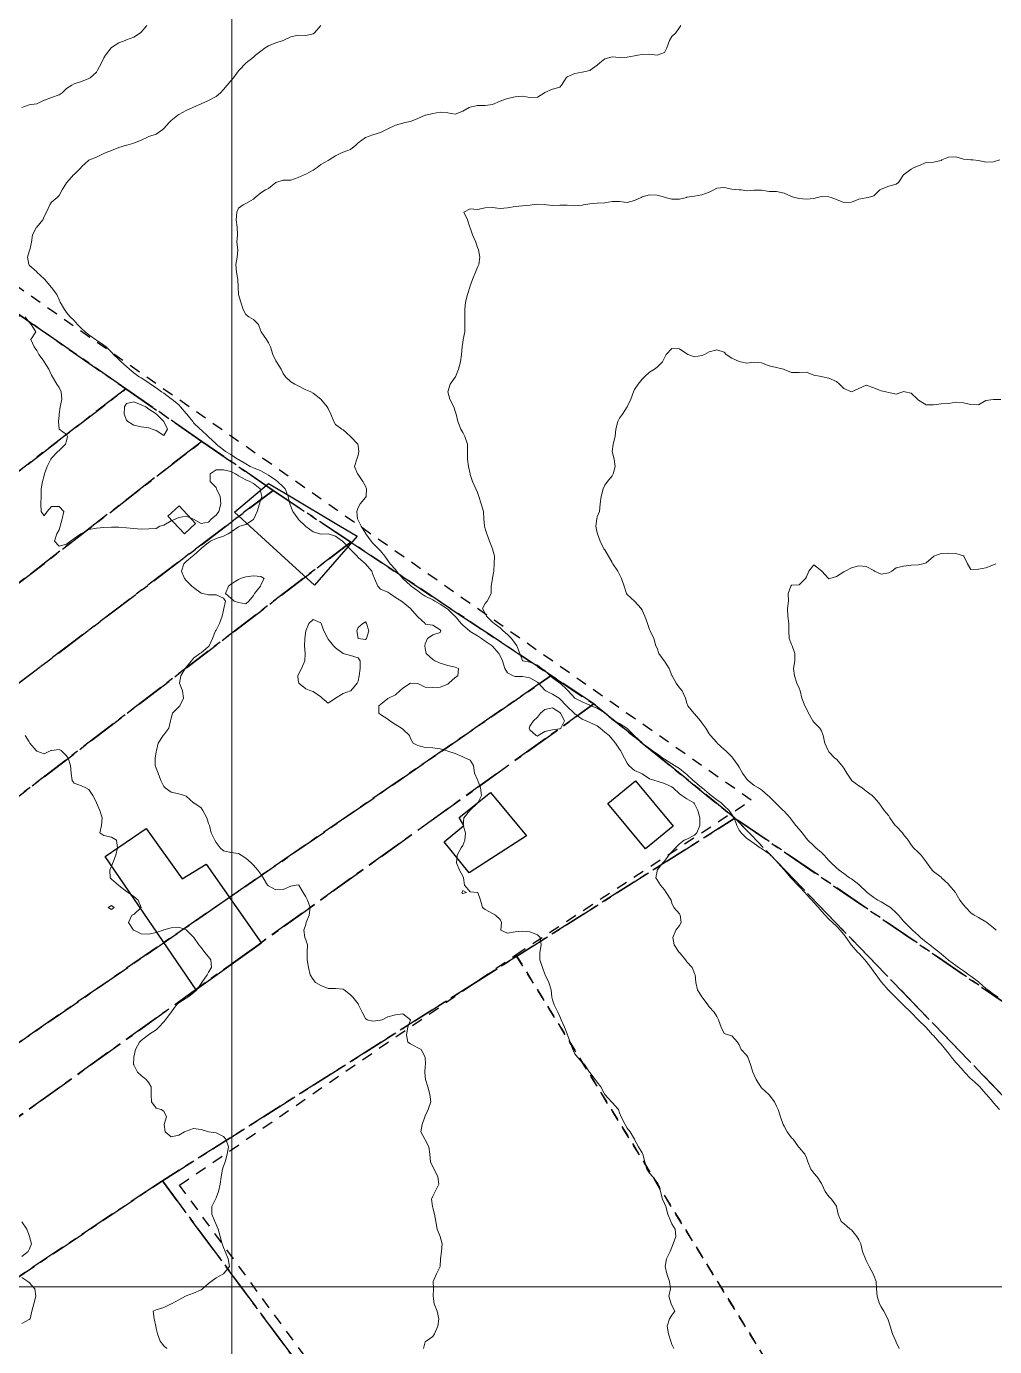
# Model space of a CAD drawing. Header units: centimetres. Extents: x 0 to 642158, y -847 to 649707.
# Drawn here: x 617353.1 to 617417.8, y 621383.4 to 621471.7 of the extents above; entities that cross this region are included whole.
import ezdxf

# ---------------------------------------------------------------- set-up
doc = ezdxf.new("R2010")
doc.units = ezdxf.units.CM
doc.header["$MEASUREMENT"] = 0
doc.linetypes.add('CENTERX2', pattern=[4, 2.5, -0.5, 0.5, -0.5])
doc.linetypes.add('JIS_02_0.7', pattern=[1.35, 0.75, -0.6])
for name, color, linetype, lineweight in [('MEV_grille', 254, 'Continuous', 9), ('WAL_parcellaire agricole', 7, 'JIS_02_0.7', 25), ('WAL_topographie 0.5', 253, 'Continuous', 20)]:
    doc.layers.add(name, color=color, linetype=linetype, lineweight=lineweight)
doc.layers.add('SPW_batiments', color=7, linetype='Continuous')
doc.layers.add('SPW_parcellaire cadastral', color=7, linetype='CENTERX2', lineweight=25, true_color=0xff0542)

# ---------------------------------------------------------------- blocks, each defined once
blk = doc.blocks.new('*U114')
at = {"layer": 'MEV_grille', "transparency": 33554687}
blk.add_lwpolyline([(-1338.461, 0), (1338.461, 0)], dxfattribs=at)
blk = doc.blocks.new('*U115')
at = {"layer": 'MEV_grille', "color": 0, "linetype": 'ByBlock', "lineweight": -2, "transparency": 16777216}
blk.add_blockref('*U114', (0, -1000), dxfattribs=at)
blk = doc.blocks.new('*U112')
at = {"layer": 'MEV_grille', "transparency": 33554687}
blk.add_lwpolyline([(0, 1825.476), (0, -1825.476)], dxfattribs=at)
blk = doc.blocks.new('*U113')
at = {"layer": 'MEV_grille', "color": 0, "linetype": 'ByBlock', "lineweight": -2, "transparency": 16777216}
blk.add_blockref('*U112', (2000, 0), dxfattribs=at)

msp = doc.modelspace()

# ---------------------------------------------------------------- linework, layer by layer
at = {"layer": 'SPW_batiments'}
for points in [[(617375.196, 621437.591), (617372.329, 621434.303), (617370.593, 621435.893), (617366.992, 621439.192), (617369.254, 621441.114), (617370.667, 621440.277), (617373.945, 621438.333), (617375.196, 621437.591)], [(617364.385, 621438.447), (617363.635, 621437.747), (617362.535, 621438.93), (617363.285, 621439.63), (617364.385, 621438.447)], [(617396.321, 621418.201), (617394.488, 621416.684), (617391.971, 621419.717), (617393.821, 621421.234), (617396.321, 621418.201)], [(617386.521, 621417.55), (617382.688, 621415.066), (617381.005, 621417.149), (617382.322, 621418.233), (617382.004, 621418.766), (617384.114, 621420.441), (617386.521, 621417.55)], [(617363.488, 621414.663), (617365.088, 621415.648), (617368.789, 621410.364), (617364.423, 621407.247), (617358.322, 621416.163), (617361.072, 621418.03), (617363.488, 621414.663)]]:
    msp.add_lwpolyline(points, dxfattribs=at)
at = {"layer": 'SPW_parcellaire cadastral'}
for points in [[(617400.462, 621418.735), (617391.02, 621426.366), (617388.172, 621428.262), (617374.762, 621437.189), (617369.563, 621440.651), (617364.802, 621443.929), (617359.718, 621447.446), (617352.634, 621452.361), (617348.8, 621455.044), (617345.183, 621457.594), (617341.383, 621460.26), (617337.216, 621463.193), (617349.494, 621472.884), (617407.131, 621518.652), (617415.374, 621525.368), (617420.293, 621521.959), (617423.462, 621519.763), (617426.503, 621517.656), (617429.077, 621521.494), (617454.636, 621502.88), (617653.06, 621358.485), (617541.325, 621322.196), (617400.462, 621418.735)], [(617359.718, 621447.446), (617311.951, 621410.723), (617308.066, 621407.789), (617305.106, 621405.339), (617297.225, 621399.405), (617293.485, 621404.389), (617301.239, 621410.223), (617303.713, 621412.019), (617308.422, 621415.784), (617352.634, 621452.361), (617359.718, 621447.446)], [(617359.718, 621447.446), (617364.802, 621443.929), (617317.506, 621407.341), (617308.724, 621400.706), (617300.632, 621394.773), (617297.225, 621399.405), (617305.106, 621405.339), (617308.066, 621407.789), (617311.951, 621410.723), (617359.718, 621447.446)], [(617303.68, 621390.941), (617300.632, 621394.773), (617308.724, 621400.706), (617317.506, 621407.341), (617364.802, 621443.929), (617369.563, 621440.651), (617320.14, 621403.192), (617311.725, 621396.701), (617303.68, 621390.941)], [(617317.385, 621393.284), (617309.808, 621387.451), (617307.326, 621385.54), (617303.68, 621390.941), (617311.725, 621396.701), (617320.14, 621403.192), (617369.563, 621440.651), (617374.762, 621437.189), (617338.36, 621409.354), (617323.498, 621397.99), (617323.086, 621397.673), (617317.385, 621393.284)], [(617326.668, 621393.569), (617341.926, 621404.691), (617338.36, 621409.354), (617374.762, 621437.189), (617388.172, 621428.262), (617331.437, 621389.175), (617330.37, 621388.539), (617316.497, 621378.494), (617313.31, 621376.186), (617310.527, 621380.807), (617313.076, 621382.957), (617326.668, 621393.569)], [(617331.437, 621389.175), (617388.172, 621428.262), (617391.02, 621426.366), (617337.806, 621388.19), (617336.175, 621390.535), (617332.465, 621387.927), (617331.437, 621389.175)], [(617400.462, 621418.735), (617362.157, 621394.48), (617331.566, 621374.036), (617318.984, 621365.587), (617317.626, 621367.797), (617322.144, 621370.708), (617318.96, 621375.092), (617326.495, 621380.103), (617337.806, 621388.19), (617391.02, 621426.366), (617400.462, 621418.735)], [(617400.462, 621418.735), (617451.656, 621365.687), (617404.402, 621337.638), (617394.495, 621352.217), (617383.829, 621366.334), (617372.691, 621380.285), (617362.157, 621394.48), (617400.462, 621418.735)], [(617400.462, 621418.735), (617541.325, 621322.196), (617503.194, 621309.834), (617451.656, 621365.687), (617400.462, 621418.735)], [(617318.984, 621365.587), (617331.566, 621374.036), (617362.157, 621394.48), (617372.691, 621380.285), (617326.694, 621350.246), (617318.984, 621365.587)]]:
    msp.add_lwpolyline(points, dxfattribs=at)
at = {"layer": 'WAL_parcellaire agricole'}
for points in [[(617423.146, 621349.103), (617385.805, 621409.599), (617401.554, 621419.934), (617338.099, 621464.326), (617414.992, 621524.534), (617429.092, 621515.736)], [(617363.308, 621394.179), (617385.805, 621409.599), (617423.146, 621349.103), (617405.064, 621338.435), (617390.062, 621357.683), (617363.308, 621394.179)]]:
    msp.add_lwpolyline(points, dxfattribs=at)
at = {"layer": 'WAL_topographie 0.5'}
for points in [[(617361.113, 621471.75), (617360.75, 621471.299), (617360.689, 621471.25), (617360.25, 621470.96), (617359.75, 621470.779), (617359.678, 621470.75), (617359.25, 621470.583), (617358.75, 621470.268), (617358.728, 621470.25), (617358.346, 621469.75), (617358.25, 621469.589), (617358.078, 621469.25), (617357.825, 621468.75), (617357.75, 621468.633), (617357.321, 621468.25), (617357.25, 621468.191), (617356.75, 621467.99), (617356.25, 621467.844), (617356.094, 621467.75), (617355.75, 621467.538), (617355.45, 621467.25), (617355.25, 621467.103), (617354.75, 621466.922), (617354.273, 621466.75), (617354.25, 621466.741), (617353.75, 621466.495), (617353.25, 621466.446), (617352.75, 621466.264)], [(617372.75, 621471.736), (617372.343, 621471.25), (617372.25, 621471.181), (617371.75, 621471.07), (617371.25, 621471.089), (617370.75, 621470.982), (617370.25, 621470.75), (617370.25, 621470.75), (617369.75, 621470.58), (617369.25, 621470.388), (617369.04, 621470.25), (617368.75, 621470.019), (617368.4, 621469.75), (617368.25, 621469.625), (617367.768, 621469.25), (617367.75, 621469.236), (617367.288, 621468.75), (617367.25, 621468.708), (617366.92, 621468.25), (617366.75, 621468.043), (617366.5, 621467.75), (617366.25, 621467.464), (617366.05, 621467.25), (617365.75, 621467), (617365.3, 621466.75), (617365.25, 621466.725), (617364.75, 621466.504), (617364.25, 621466.274), (617364.194, 621466.25), (617363.75, 621466.065), (617363.25, 621465.787), (617363.19, 621465.75), (617362.75, 621465.387), (617362.607, 621465.25), (617362.25, 621464.852), (617362.121, 621464.75), (617361.75, 621464.485), (617361.25, 621464.329), (617361.109, 621464.25), (617360.75, 621464.083), (617360.25, 621463.868), (617359.774, 621463.75), (617359.75, 621463.745), (617359.25, 621463.591), (617358.75, 621463.382), (617358.397, 621463.25), (617358.25, 621463.181), (617357.75, 621462.947), (617357.286, 621462.75), (617357.25, 621462.73), (617356.75, 621462.292), (617356.72, 621462.25), (617356.25, 621461.787), (617356.205, 621461.75), (617355.758, 621461.25), (617355.75, 621461.23), (617355.464, 621460.75), (617355.25, 621460.375), (617355.113, 621460.25), (617354.75, 621459.93), (617354.632, 621459.75), (617354.399, 621459.25), (617354.25, 621458.975), (617354.16, 621458.75), (617353.75, 621458.262), (617353.739, 621458.25), (617353.474, 621457.75), (617353.398, 621457.25), (617353.292, 621456.75), (617353.25, 621456.625), (617353.137, 621456.25), (617353.227, 621455.75), (617353.25, 621455.718), (617353.75, 621455.268), (617353.765, 621455.25), (617354.25, 621454.804), (617354.295, 621454.75), (617354.717, 621454.25), (617354.75, 621454.214), (617355.092, 621453.75), (617355.25, 621453.404), (617355.313, 621453.25), (617355.601, 621452.75), (617355.75, 621452.547), (617355.997, 621452.25), (617356.25, 621452.006), (617356.478, 621451.75), (617356.75, 621451.489), (617356.987, 621451.25), (617357.25, 621451.058), (617357.685, 621450.75), (617357.75, 621450.706), (617358.25, 621450.362), (617358.393, 621450.25), (617358.75, 621449.905), (617358.897, 621449.75), (617359.25, 621449.408), (617359.406, 621449.25), (617359.75, 621448.93), (617359.956, 621448.75), (617360.25, 621448.509), (617360.598, 621448.25), (617360.75, 621448.173), (617361.25, 621447.849), (617361.375, 621447.75), (617361.75, 621447.511), (617362.093, 621447.25), (617362.25, 621447.145), (617362.75, 621446.785), (617362.791, 621446.75), (617363.25, 621446.38), (617363.375, 621446.25), (617363.75, 621445.805), (617363.795, 621445.75), (617364.189, 621445.25), (617364.25, 621445.181), (617364.694, 621444.75), (617364.75, 621444.706), (617365.225, 621444.25), (617365.25, 621444.227), (617365.75, 621443.763), (617365.764, 621443.75), (617366.25, 621443.365), (617366.393, 621443.25), (617366.75, 621443.045), (617367.188, 621442.75), (617367.25, 621442.717), (617367.75, 621442.42), (617368.026, 621442.25), (617368.25, 621442.151), (617368.75, 621441.952), (617369.104, 621441.75), (617369.25, 621441.673), (617369.75, 621441.336), (617369.857, 621441.25), (617370.25, 621440.88), (617370.37, 621440.75), (617370.572, 621440.25), (617370.689, 621439.75), (617370.75, 621439.58), (617370.89, 621439.25), (617371.235, 621438.75), (617371.25, 621438.733), (617371.744, 621438.25), (617371.75, 621438.245), (617372.25, 621437.885), (617372.691, 621437.75), (617372.75, 621437.734), (617373.25, 621437.741), (617373.75, 621437.595), (617374.206, 621437.25), (617374.25, 621437.22), (617374.706, 621436.75), (617374.75, 621436.698), (617375.185, 621436.25), (617375.25, 621436.174), (617375.744, 621435.75), (617375.75, 621435.744), (617376.167, 621435.25), (617376.25, 621435.029), (617376.348, 621434.75), (617376.568, 621434.25), (617376.75, 621434.053), (617377.25, 621433.839), (617377.374, 621433.75), (617377.75, 621433.485), (617378.147, 621433.25), (617378.25, 621433.167), (617378.75, 621432.75), (617378.75, 621432.75), (617379.212, 621432.25), (617379.25, 621432.187), (617379.738, 621431.75), (617379.75, 621431.714), (617380.25, 621431.639), (617380.75, 621431.335), (617380.784, 621431.25), (617380.75, 621431.153), (617380.25, 621430.991), (617379.889, 621430.75), (617379.75, 621430.393), (617379.714, 621430.25), (617379.75, 621430.083), (617379.801, 621429.75), (617380.25, 621429.352), (617380.386, 621429.25), (617380.75, 621429.102), (617381.25, 621428.936), (617381.75, 621428.829), (617381.979, 621428.75), (617381.93, 621428.25), (617381.75, 621428.145), (617381.325, 621427.75), (617381.25, 621427.696), (617380.75, 621427.497), (617380.25, 621427.465), (617379.75, 621427.5), (617379.25, 621427.735), (617378.75, 621427.75), (617378.25, 621427.423), (617378.05, 621427.25), (617377.75, 621426.98), (617377.29, 621426.75), (617377.25, 621426.724), (617376.75, 621426.333), (617376.643, 621426.25), (617376.641, 621425.75), (617376.75, 621425.664), (617377.25, 621425.347), (617377.387, 621425.25), (617377.75, 621425), (617378.15, 621424.75), (617378.25, 621424.691), (617378.691, 621424.25), (617378.75, 621424.05), (617378.937, 621423.75), (617379.25, 621423.583), (617379.75, 621423.467), (617380.25, 621423.444), (617380.75, 621423.378), (617381.135, 621423.25), (617381.25, 621423.215), (617381.75, 621423.047), (617382.25, 621422.843), (617382.442, 621422.75), (617382.75, 621422.617), (617382.979, 621422.25), (617383.048, 621421.75), (617383.25, 621421.303), (617383.269, 621421.25), (617383.444, 621420.75), (617383.504, 621420.25), (617383.264, 621419.75), (617383.25, 621419.739), (617382.75, 621419.269), (617382.733, 621419.25), (617382.327, 621418.75), (617382.291, 621418.25), (617382.427, 621417.75), (617382.393, 621417.25), (617382.25, 621416.902), (617382.158, 621416.75), (617381.889, 621416.25), (617381.838, 621415.75), (617382.028, 621415.25), (617382.25, 621414.85), (617382.298, 621414.75), (617382.375, 621414.25), (617382.75, 621413.809), (617383.25, 621413.766), (617383.267, 621413.75), (617383.44, 621413.25), (617383.566, 621412.75), (617383.75, 621412.615), (617384.25, 621412.363), (617384.446, 621412.25), (617384.75, 621411.958), (617384.848, 621411.75), (617384.794, 621411.25), (617385.25, 621411.046), (617385.75, 621411.126), (617386.25, 621411.177), (617386.75, 621411.13), (617387.25, 621410.919), (617387.427, 621410.75), (617387.5, 621410.25), (617387.405, 621409.75), (617387.401, 621409.25), (617387.593, 621408.75), (617387.75, 621408.306), (617387.773, 621408.25), (617388.018, 621407.75), (617388.162, 621407.25), (617388.212, 621406.75), (617388.25, 621406.583), (617388.359, 621406.25), (617388.617, 621405.75), (617388.75, 621405.467), (617388.843, 621405.25), (617389.055, 621404.75), (617389.25, 621404.308), (617389.271, 621404.25), (617389.444, 621403.75), (617389.616, 621403.25), (617389.75, 621402.979), (617389.94, 621402.75), (617390.25, 621402.389), (617390.397, 621402.25), (617390.727, 621401.75), (617390.75, 621401.72), (617391.11, 621401.25), (617391.25, 621401.074), (617391.489, 621400.75), (617391.75, 621400.25), (617391.75, 621400.25), (617392.216, 621399.75), (617392.25, 621399.717), (617392.68, 621399.25), (617392.75, 621399.017), (617392.858, 621398.75), (617393.109, 621398.25), (617393.25, 621397.988), (617393.45, 621397.75), (617393.736, 621397.25), (617393.75, 621397.23), (617394.011, 621396.75), (617394.25, 621396.343), (617394.304, 621396.25), (617394.426, 621395.75), (617394.577, 621395.25), (617394.75, 621394.986), (617394.968, 621394.75), (617395.25, 621394.371), (617395.328, 621394.25), (617395.49, 621393.75), (617395.613, 621393.25), (617395.75, 621392.96), (617395.83, 621392.75), (617395.984, 621392.25), (617396.171, 621391.75), (617396.25, 621391.607), (617396.464, 621391.25), (617396.517, 621390.75), (617396.329, 621390.25), (617396.25, 621390.036), (617396.139, 621389.75), (617395.889, 621389.25), (617395.806, 621388.75), (617395.903, 621388.25), (617396.079, 621387.75), (617396.156, 621387.25), (617396.046, 621386.75), (617396.197, 621386.25), (617396.25, 621386.139), (617396.445, 621385.75), (617396.25, 621385.481), (617396.092, 621385.25), (617395.935, 621384.75), (617396.023, 621384.25), (617396.172, 621383.75), (617396.25, 621383.522), (617396.38, 621383.25)], [(617396.843, 621471.75), (617396.75, 621471.603), (617396.5, 621471.25), (617396.25, 621471.01), (617396.091, 621470.75), (617395.917, 621470.25), (617395.75, 621469.938), (617395.25, 621469.767), (617394.75, 621469.823), (617394.25, 621469.812), (617393.965, 621469.75), (617393.75, 621469.71), (617393.25, 621469.62), (617392.75, 621469.606), (617392.25, 621469.643), (617391.75, 621469.526), (617391.417, 621469.25), (617391.25, 621469.096), (617390.776, 621468.75), (617390.75, 621468.733), (617390.25, 621468.622), (617389.75, 621468.536), (617389.25, 621468.32), (617389.169, 621468.25), (617388.861, 621467.75), (617388.75, 621467.629), (617388.25, 621467.483), (617387.75, 621467.271), (617387.719, 621467.25), (617387.25, 621466.944), (617386.75, 621466.937), (617386.25, 621467.021), (617385.75, 621466.982), (617385.25, 621466.87), (617384.926, 621466.75), (617384.75, 621466.68), (617384.25, 621466.466), (617383.75, 621466.393), (617383.25, 621466.394), (617382.75, 621466.28), (617382.685, 621466.25), (617382.25, 621466.006), (617381.75, 621465.825), (617381.25, 621465.893), (617380.75, 621465.946), (617380.25, 621465.864), (617379.781, 621465.75), (617379.75, 621465.741), (617379.25, 621465.534), (617378.75, 621465.324), (617378.387, 621465.25), (617378.25, 621465.22), (617377.75, 621465.088), (617377.25, 621464.829), (617377.062, 621464.75), (617376.75, 621464.594), (617376.25, 621464.435), (617375.75, 621464.25), (617375.75, 621464.25), (617375.25, 621463.901), (617375.099, 621463.75), (617374.75, 621463.447), (617374.25, 621463.282), (617374.185, 621463.25), (617373.75, 621463.017), (617373.308, 621462.75), (617373.25, 621462.717), (617372.75, 621462.45), (617372.507, 621462.25), (617372.25, 621462.077), (617371.75, 621461.8), (617371.646, 621461.75), (617371.25, 621461.57), (617370.75, 621461.404), (617370.25, 621461.397), (617369.75, 621461.25), (617369.75, 621461.25), (617369.25, 621460.844), (617369.063, 621460.75), (617368.75, 621460.542), (617368.361, 621460.25), (617368.25, 621460.125), (617367.75, 621459.837), (617367.568, 621459.75), (617367.25, 621459.517), (617367.132, 621459.25), (617367.095, 621458.75), (617367.162, 621458.25), (617367.181, 621457.75), (617367.136, 621457.25), (617367.215, 621456.75), (617367.162, 621456.25), (617367.079, 621455.75), (617367.118, 621455.25), (617367.215, 621454.75), (617367.234, 621454.25), (617367.25, 621453.751), (617367.25, 621453.75), (617367.411, 621453.25), (617367.562, 621452.75), (617367.75, 621452.417), (617367.938, 621452.25), (617368.25, 621452.089), (617368.6, 621451.75), (617368.75, 621451.3), (617368.765, 621451.25), (617369.115, 621450.75), (617369.25, 621450.523), (617369.383, 621450.25), (617369.552, 621449.75), (617369.75, 621449.318), (617369.788, 621449.25), (617370.113, 621448.75), (617370.25, 621448.46), (617370.388, 621448.25), (617370.75, 621447.911), (617371.013, 621447.75), (617371.25, 621447.652), (617371.75, 621447.37), (617372.083, 621447.25), (617372.25, 621447.164), (617372.75, 621446.75), (617372.75, 621446.75), (617373.181, 621446.25), (617373.25, 621446.132), (617373.426, 621445.75), (617373.625, 621445.25), (617373.75, 621445.06), (617374.156, 621444.75), (617374.25, 621444.707), (617374.75, 621444.25), (617374.75, 621444.25), (617375.226, 621443.75), (617375.25, 621443.625), (617375.308, 621443.25), (617375.25, 621443), (617375.175, 621442.75), (617375.017, 621442.25), (617375.213, 621441.75), (617375.25, 621441.713), (617375.579, 621441.25), (617375.75, 621440.941), (617375.826, 621440.75), (617375.804, 621440.25), (617375.75, 621440.181), (617375.382, 621439.75), (617375.25, 621439.5), (617375.179, 621439.25), (617375.203, 621438.75), (617375.25, 621438.66), (617375.469, 621438.25), (617375.75, 621437.794), (617375.776, 621437.75), (617376.121, 621437.25), (617376.25, 621437.112), (617376.615, 621436.75), (617376.75, 621436.616), (617377.051, 621436.25), (617377.25, 621435.974), (617377.406, 621435.75), (617377.75, 621435.356), (617377.828, 621435.25), (617378.25, 621434.757), (617378.255, 621434.75), (617378.75, 621434.295), (617378.802, 621434.25), (617379.25, 621433.926), (617379.477, 621433.75), (617379.75, 621433.586), (617380.25, 621433.337), (617380.378, 621433.25), (617380.75, 621433.05), (617381.183, 621432.75), (617381.25, 621432.698), (617381.734, 621432.25), (617381.75, 621432.231), (617382.155, 621431.75), (617382.25, 621431.639), (617382.708, 621431.25), (617382.75, 621431.217), (617383.25, 621430.933), (617383.51, 621430.75), (617383.75, 621430.575), (617384.224, 621430.25), (617384.25, 621430.231), (617384.658, 621429.75), (617384.75, 621429.586), (617384.903, 621429.25), (617385.075, 621428.75), (617385.25, 621428.445), (617385.627, 621428.25), (617385.75, 621428.21), (617386.25, 621428.205), (617386.75, 621428.121), (617387.25, 621427.817), (617387.318, 621427.75), (617387.75, 621427.288), (617387.804, 621427.25), (617388.25, 621427.03), (617388.704, 621426.75), (617388.75, 621426.719), (617389.199, 621426.25), (617389.25, 621426.194), (617389.71, 621425.75), (617389.75, 621425.701), (617390.25, 621425.351), (617390.507, 621425.25), (617390.75, 621425.127), (617391.25, 621424.907), (617391.452, 621424.75), (617391.75, 621424.472), (617392.041, 621424.25), (617392.25, 621424.003), (617392.479, 621423.75), (617392.75, 621423.338), (617392.816, 621423.25), (617393.069, 621422.75), (617393.25, 621422.402), (617393.356, 621422.25), (617393.75, 621421.915), (617394.169, 621421.75), (617394.25, 621421.702), (617394.75, 621421.36), (617395.11, 621421.25), (617395.25, 621421.198), (617395.75, 621421.049), (617396.25, 621420.821), (617396.339, 621420.75), (617396.75, 621420.361), (617396.904, 621420.25), (617397.25, 621420.023), (617397.704, 621419.75), (617397.75, 621419.698), (617397.978, 621419.25), (617398.106, 621418.75), (617398.12, 621418.25), (617397.903, 621417.75), (617397.75, 621417.599), (617397.25, 621417.316), (617397.068, 621417.25), (617396.75, 621417.021), (617396.486, 621416.75), (617396.25, 621416.485), (617396.043, 621416.25), (617395.75, 621415.863), (617395.642, 621415.75), (617395.258, 621415.25), (617395.25, 621415.188), (617395.181, 621414.75), (617395.25, 621414.604), (617395.474, 621414.25), (617395.75, 621413.932), (617395.87, 621413.75), (617396.203, 621413.25), (617396.25, 621413.05), (617396.37, 621412.75), (617396.75, 621412.337), (617396.803, 621412.25), (617396.861, 621411.75), (617396.75, 621411.542), (617396.517, 621411.25), (617396.317, 621410.75), (617396.405, 621410.25), (617396.737, 621409.75), (617396.75, 621409.736), (617397.165, 621409.25), (617397.25, 621409.115), (617397.602, 621408.75), (617397.75, 621408.35), (617397.792, 621408.25), (617397.854, 621407.75), (617397.96, 621407.25), (617398.25, 621406.776), (617398.263, 621406.75), (617398.648, 621406.25), (617398.75, 621406.103), (617399.074, 621405.75), (617399.25, 621405.454), (617399.36, 621405.25), (617399.532, 621404.75), (617399.75, 621404.325), (617400, 621404.25), (617400.25, 621404.182), (617400.63, 621403.75), (617400.75, 621403.562), (617400.872, 621403.25), (617401.25, 621402.853), (617401.32, 621402.75), (617401.509, 621402.25), (617401.665, 621401.75), (617401.75, 621401.546), (617401.873, 621401.25), (617402.205, 621400.75), (617402.25, 621400.697), (617402.722, 621400.25), (617402.75, 621400.224), (617403.11, 621399.75), (617403.25, 621399.458), (617403.344, 621399.25), (617403.521, 621398.75), (617403.7, 621398.25), (617403.75, 621398.131), (617403.961, 621397.75), (617404.25, 621397.357), (617404.35, 621397.25), (617404.717, 621396.75), (617404.75, 621396.697), (617405.136, 621396.25), (617405.25, 621396.023), (617405.347, 621395.75), (617405.54, 621395.25), (617405.75, 621394.992), (617405.958, 621394.75), (617406.25, 621394.294), (617406.274, 621394.25), (617406.489, 621393.75), (617406.75, 621393.421), (617406.921, 621393.25), (617407.25, 621392.771), (617407.263, 621392.75), (617407.361, 621392.25), (617407.566, 621391.75), (617407.75, 621391.62), (617408.167, 621391.25), (617408.25, 621391.191), (617408.625, 621390.75), (617408.75, 621390.523), (617408.893, 621390.25), (617408.994, 621389.75), (617409.193, 621389.25), (617409.25, 621389.136), (617409.435, 621388.75), (617409.7, 621388.25), (617409.75, 621388.139), (617409.909, 621387.75), (617409.941, 621387.25), (617409.989, 621386.75), (617410.145, 621386.25), (617410.25, 621386.05), (617410.421, 621385.75), (617410.686, 621385.25), (617410.75, 621385.042), (617410.838, 621384.75), (617411, 621384.25), (617411.224, 621383.75), (617411.25, 621383.679), (617411.45, 621383.25)], [(617418.179, 621462.75), (617417.75, 621462.63), (617417.25, 621462.603), (617416.75, 621462.715), (617416.375, 621462.75), (617416.25, 621462.764), (617415.75, 621462.804), (617415.25, 621462.969), (617414.75, 621462.936), (617414.306, 621462.75), (617414.25, 621462.721), (617413.75, 621462.615), (617413.25, 621462.579), (617412.75, 621462.369), (617412.456, 621462.25), (617412.25, 621462.137), (617411.75, 621461.75), (617411.75, 621461.75), (617411.395, 621461.25), (617411.25, 621461.14), (617410.75, 621461.006), (617410.25, 621460.809), (617410.167, 621460.75), (617409.75, 621460.347), (617409.375, 621460.25), (617409.25, 621460.221), (617408.75, 621460.125), (617408.25, 621459.929), (617407.75, 621459.912), (617407.25, 621460.105), (617406.906, 621460.25), (617406.75, 621460.295), (617406.25, 621460.311), (617405.977, 621460.25), (617405.75, 621460.176), (617405.25, 621460.121), (617404.75, 621460.171), (617404.45, 621460.25), (617404.25, 621460.304), (617403.75, 621460.537), (617403.25, 621460.632), (617402.75, 621460.637), (617402.25, 621460.723), (617401.75, 621460.735), (617401.25, 621460.685), (617400.875, 621460.75), (617400.75, 621460.762), (617400.25, 621460.807), (617399.75, 621460.904), (617399.25, 621460.867), (617399.055, 621460.75), (617398.75, 621460.597), (617398.25, 621460.41), (617397.75, 621460.34), (617397.25, 621460.257), (617397.221, 621460.25), (617396.75, 621460.139), (617396.25, 621460.129), (617395.806, 621460.25), (617395.75, 621460.269), (617395.25, 621460.407), (617394.75, 621460.414), (617394.25, 621460.281), (617394.181, 621460.25), (617393.75, 621460.034), (617393.25, 621459.914), (617392.75, 621459.979), (617392.25, 621459.964), (617391.75, 621459.884), (617391.25, 621459.855), (617390.75, 621459.807), (617390.333, 621459.75), (617390.25, 621459.737), (617389.75, 621459.689), (617389.25, 621459.718), (617388.75, 621459.727), (617388.25, 621459.711), (617387.861, 621459.75), (617387.75, 621459.766), (617387.25, 621459.799), (617386.9, 621459.75), (617386.75, 621459.728), (617386.25, 621459.673), (617385.75, 621459.645), (617385.25, 621459.554), (617384.75, 621459.511), (617384.25, 621459.576), (617383.75, 621459.547), (617383.25, 621459.439), (617382.75, 621459.479), (617382.327, 621459.25), (617382.562, 621458.75), (617382.739, 621458.25), (617382.75, 621458.222), (617382.917, 621457.75), (617383.123, 621457.25), (617383.25, 621456.9), (617383.31, 621456.75), (617383.404, 621456.25), (617383.326, 621455.75), (617383.25, 621455.575), (617383.109, 621455.25), (617382.902, 621454.75), (617382.75, 621454.338), (617382.719, 621454.25), (617382.574, 621453.75), (617382.438, 621453.25), (617382.401, 621452.75), (617382.395, 621452.25), (617382.395, 621451.75), (617382.388, 621451.25), (617382.29, 621450.75), (617382.25, 621450.55), (617382.207, 621450.25), (617382.175, 621449.75), (617382.099, 621449.25), (617381.966, 621448.75), (617381.763, 621448.25), (617381.75, 621448.228), (617381.406, 621447.75), (617381.264, 621447.25), (617381.399, 621446.75), (617381.655, 621446.25), (617381.75, 621445.959), (617381.81, 621445.75), (617381.936, 621445.25), (617382.128, 621444.75), (617382.25, 621444.523), (617382.386, 621444.25), (617382.575, 621443.75), (617382.578, 621443.25), (617382.562, 621442.75), (617382.631, 621442.25), (617382.741, 621441.75), (617382.75, 621441.717), (617382.906, 621441.25), (617383.14, 621440.75), (617383.25, 621440.521), (617383.331, 621440.25), (617383.497, 621439.75), (617383.635, 621439.25), (617383.66, 621438.75), (617383.705, 621438.25), (617383.75, 621438.092), (617383.857, 621437.75), (617384.036, 621437.25), (617384.25, 621436.75), (617384.25, 621436.75), (617384.368, 621436.25), (617384.348, 621435.75), (617384.325, 621435.25), (617384.25, 621434.8), (617384.242, 621434.75), (617384.145, 621434.25), (617384.162, 621433.75), (617383.893, 621433.25), (617383.75, 621433.088), (617383.571, 621432.75), (617383.75, 621432.421), (617383.838, 621432.25), (617384.25, 621431.849), (617384.364, 621431.75), (617384.75, 621431.453), (617384.966, 621431.25), (617385.25, 621431.018), (617385.518, 621430.75), (617385.75, 621430.417), (617385.871, 621430.25), (617386.069, 621429.75), (617386.25, 621429.274), (617386.276, 621429.25), (617386.75, 621429.171), (617387.25, 621428.954), (617387.523, 621428.75), (617387.75, 621428.603), (617388.11, 621428.25), (617388.25, 621428.123), (617388.75, 621427.764), (617388.764, 621427.75), (617389.25, 621427.303), (617389.296, 621427.25), (617389.75, 621426.753), (617389.755, 621426.75), (617390.25, 621426.52), (617390.75, 621426.293), (617390.827, 621426.25), (617391.25, 621426.08), (617391.75, 621425.771), (617391.777, 621425.75), (617392.25, 621425.333), (617392.366, 621425.25), (617392.75, 621425.059), (617393.234, 621424.75), (617393.25, 621424.738), (617393.731, 621424.25), (617393.75, 621424.231), (617394.25, 621423.765), (617394.265, 621423.75), (617394.75, 621423.389), (617394.93, 621423.25), (617395.25, 621423.036), (617395.637, 621422.75), (617395.75, 621422.668), (617396.25, 621422.356), (617396.41, 621422.25), (617396.75, 621422.053), (617397.144, 621421.75), (617397.25, 621421.657), (617397.663, 621421.25), (617397.75, 621421.175), (617398.25, 621420.769), (617398.272, 621420.75), (617398.75, 621420.356), (617398.877, 621420.25), (617399.25, 621419.953), (617399.536, 621419.75), (617399.75, 621419.563), (617400.083, 621419.25), (617400.25, 621418.976), (617400.401, 621418.75), (617400.588, 621418.25), (617400.75, 621417.922), (617400.872, 621417.75), (617401.25, 621417.381), (617401.431, 621417.25), (617401.75, 621417.03), (617402.161, 621416.75), (617402.25, 621416.691), (617402.75, 621416.349), (617402.87, 621416.25), (617403.25, 621415.856), (617403.343, 621415.75), (617403.75, 621415.277), (617403.774, 621415.25), (617404.205, 621414.75), (617404.25, 621414.699), (617404.664, 621414.25), (617404.75, 621414.162), (617405.131, 621413.75), (617405.25, 621413.632), (617405.604, 621413.25), (617405.75, 621413.082), (617406.045, 621412.75), (617406.25, 621412.518), (617406.502, 621412.25), (617406.75, 621411.986), (617406.992, 621411.75), (617407.25, 621411.498), (617407.5, 621411.25), (617407.75, 621410.944), (617407.895, 621410.75), (617408.242, 621410.25), (617408.25, 621410.239), (617408.688, 621409.75), (617408.75, 621409.69), (617409.16, 621409.25), (617409.25, 621409.15), (617409.55, 621408.75), (617409.75, 621408.461), (617409.906, 621408.25), (617410.25, 621407.791), (617410.284, 621407.75), (617410.709, 621407.25), (617410.75, 621407.203), (617411.212, 621406.75), (617411.25, 621406.711), (617411.725, 621406.25), (617411.75, 621406.223), (617412.223, 621405.75), (617412.25, 621405.726), (617412.726, 621405.25), (617412.75, 621405.228), (617413.228, 621404.75), (617413.25, 621404.727), (617413.688, 621404.25), (617413.75, 621404.184), (617414.136, 621403.75), (617414.25, 621403.618), (617414.557, 621403.25), (617414.75, 621403.002), (617414.955, 621402.75), (617415.25, 621402.389), (617415.377, 621402.25), (617415.75, 621401.821), (617415.815, 621401.75), (617416.25, 621401.299), (617416.302, 621401.25), (617416.75, 621400.848), (617416.842, 621400.75), (617417.25, 621400.299), (617417.291, 621400.25), (617417.706, 621399.75), (617417.75, 621399.697), (617418.155, 621399.25)], [(617352.978, 621452.25), (617353.25, 621451.905), (617353.383, 621451.75), (617353.687, 621451.25), (617353.35, 621450.75), (617353.583, 621450.25), (617353.75, 621450.017), (617353.89, 621449.75), (617354.25, 621449.262), (617354.261, 621449.25), (617354.572, 621448.75), (617354.75, 621448.35), (617354.8, 621448.25), (617355.107, 621447.75), (617355.25, 621447.533), (617355.394, 621447.25), (617355.434, 621446.75), (617355.316, 621446.25), (617355.262, 621445.75), (617355.25, 621445.65), (617355.212, 621445.25), (617355.25, 621444.75), (617355.25, 621444.75), (617355.75, 621444.38), (617355.82, 621444.25), (617355.75, 621443.958), (617355.672, 621443.75), (617355.25, 621443.315), (617355.163, 621443.25), (617354.75, 621442.818), (617354.707, 621442.75), (617354.46, 621442.25), (617354.283, 621441.75), (617354.25, 621441.659), (617354.132, 621441.25), (617354.056, 621440.75), (617354.04, 621440.25), (617354.021, 621439.75), (617354.044, 621439.25), (617354.25, 621438.958), (617354.445, 621439.25), (617354.75, 621439.573), (617355.25, 621439.583), (617355.568, 621439.25), (617355.456, 621438.75), (617355.331, 621438.25), (617355.25, 621438.023), (617355.1, 621437.75), (617354.933, 621437.25), (617355.25, 621436.911), (617355.75, 621437.052), (617356.019, 621437.25), (617356.25, 621437.438), (617356.705, 621437.75), (617356.75, 621437.776), (617357.25, 621438.036), (617357.75, 621438.123), (617358.25, 621438.17), (617358.75, 621438.189), (617359.25, 621438.182), (617359.75, 621438.157), (617360.25, 621438.098), (617360.75, 621438.062), (617361.25, 621438.074), (617361.75, 621438.099), (617362, 621438.25), (617362.25, 621438.32), (617362.75, 621438.612), (617363.069, 621438.75), (617363.25, 621438.833), (617363.75, 621438.917), (617364.187, 621438.75), (617364.25, 621438.73), (617364.75, 621438.44), (617365.25, 621438.525), (617365.457, 621438.75), (617365.75, 621439.006), (617365.931, 621439.25), (617366.064, 621439.75), (617366.029, 621440.25), (617365.791, 621440.75), (617365.75, 621440.843), (617365.357, 621441.25), (617365.362, 621441.75), (617365.75, 621442.018), (617366.25, 621442.036), (617366.75, 621441.923), (617367.049, 621441.75), (617367.25, 621441.624), (617367.75, 621441.365), (617368.006, 621441.25), (617368.25, 621441.108), (617368.699, 621440.75), (617368.75, 621440.517), (617368.807, 621440.25), (617368.75, 621440.07), (617368.664, 621439.75), (617368.506, 621439.25), (617368.274, 621438.75), (617368.25, 621438.712), (617367.75, 621438.368), (617367.338, 621438.25), (617367.25, 621438.204), (617366.75, 621437.85), (617366.567, 621437.75), (617366.25, 621437.586), (617365.75, 621437.443), (617365.38, 621437.25), (617365.25, 621437.167), (617364.75, 621436.775), (617364.726, 621436.75), (617364.25, 621436.306), (617364.173, 621436.25), (617363.75, 621435.897), (617363.603, 621435.75), (617363.435, 621435.25), (617363.647, 621434.75), (617363.75, 621434.632), (617364.14, 621434.25), (617364.25, 621434.15), (617364.75, 621433.787), (617364.861, 621433.75), (617365.25, 621433.66), (617365.75, 621433.659), (617366.25, 621433.434), (617366.39, 621433.25), (617366.28, 621432.75), (617366.25, 621432.637), (617366.166, 621432.25), (617365.991, 621431.75), (617365.75, 621431.304), (617365.716, 621431.25), (617365.509, 621430.75), (617365.286, 621430.25), (617365.25, 621430.207), (617364.75, 621429.795), (617364.674, 621429.75), (617364.25, 621429.43), (617364.097, 621429.25), (617363.75, 621428.833), (617363.69, 621428.75), (617363.389, 621428.25), (617363.304, 621427.75), (617363.495, 621427.25), (617363.581, 621426.75), (617363.325, 621426.25), (617363.25, 621426.168), (617362.832, 621425.75), (617362.75, 621425.417), (617362.707, 621425.25), (617362.602, 621424.75), (617362.25, 621424.294), (617362.218, 621424.25), (617361.871, 621423.75), (617361.765, 621423.25), (617361.75, 621423.159), (617361.68, 621422.75), (617361.684, 621422.25), (617361.75, 621422.083), (617361.873, 621421.75), (617362.047, 621421.25), (617362.25, 621420.85), (617362.35, 621420.75), (617362.75, 621420.477), (617363.25, 621420.362), (617363.643, 621420.25), (617363.75, 621420.2), (617364.25, 621419.761), (617364.261, 621419.75), (617364.75, 621419.414), (617364.859, 621419.25), (617365.139, 621418.75), (617365.25, 621418.375), (617365.302, 621418.25), (617365.417, 621417.75), (617365.662, 621417.25), (617365.75, 621417.109), (617366.024, 621416.75), (617366.25, 621416.556), (617366.75, 621416.434), (617367.25, 621416.359), (617367.437, 621416.25), (617367.75, 621416.065), (617368.104, 621415.75), (617368.25, 621415.579), (617368.55, 621415.25), (617368.75, 621414.993), (617368.894, 621414.75), (617369.2, 621414.25), (617369.25, 621414.208), (617369.75, 621413.931), (617370.25, 621413.957), (617370.75, 621414.19), (617371.107, 621414.25), (617371.25, 621414.282), (617371.292, 621414.25), (617371.583, 621413.75), (617371.75, 621413.475), (617371.862, 621413.25), (617372.052, 621412.75), (617371.971, 621412.25), (617371.786, 621411.75), (617371.75, 621411.625), (617371.614, 621411.25), (617371.696, 621410.75), (617371.75, 621410.583), (617371.879, 621410.25), (617371.847, 621409.75), (617371.846, 621409.25), (617371.929, 621408.75), (617372.045, 621408.25), (617372.25, 621407.929), (617372.406, 621407.75), (617372.75, 621407.534), (617373.25, 621407.343), (617373.75, 621407.332), (617374.25, 621407.287), (617374.321, 621407.25), (617374.75, 621406.917), (617374.904, 621406.75), (617375.25, 621406.315), (617375.291, 621406.25), (617375.531, 621405.75), (617375.75, 621405.329), (617375.853, 621405.25), (617376.25, 621405.157), (617376.75, 621405.211), (617376.868, 621405.25), (617377.25, 621405.436), (617377.75, 621405.572), (617378.25, 621405.634), (617378.75, 621405.25), (617378.75, 621405.25), (617378.75, 621405.25), (617378.583, 621404.75), (617378.481, 621404.25), (617378.583, 621403.75), (617378.75, 621403.629), (617379.25, 621403.369), (617379.469, 621403.25), (617379.75, 621402.75), (617379.75, 621402.75), (617379.758, 621402.25), (617379.75, 621402.125), (617379.727, 621401.75), (617379.75, 621401.45), (617379.77, 621401.25), (617379.913, 621400.75), (617380.059, 621400.25), (617380.12, 621399.75), (617379.937, 621399.25), (617379.75, 621398.822), (617379.721, 621398.75), (617379.544, 621398.25), (617379.458, 621397.75), (617379.708, 621397.25), (617379.75, 621397.206), (617379.989, 621396.75), (617380.062, 621396.25), (617380.089, 621395.75), (617380.25, 621395.404), (617380.333, 621395.25), (617380.591, 621394.75), (617380.65, 621394.25), (617380.417, 621393.75), (617380.25, 621393.442), (617380.169, 621393.25), (617380.235, 621392.75), (617380.25, 621392.678), (617380.365, 621392.25), (617380.45, 621391.75), (617380.546, 621391.25), (617380.75, 621390.75), (617380.75, 621390.75), (617380.87, 621390.25), (617380.836, 621389.75), (617380.766, 621389.25), (617380.75, 621388.75), (617380.75, 621388.75), (617380.5, 621388.25), (617380.285, 621387.75), (617380.292, 621387.25), (617380.277, 621386.75), (617380.338, 621386.25), (617380.542, 621385.75), (617380.648, 621385.25), (617380.588, 621384.75), (617380.364, 621384.25), (617380.25, 621384.058), (617379.806, 621383.75), (617379.75, 621383.7), (617379.618, 621383.25)], [(617418.25, 621446.725), (617417.75, 621446.727), (617417.25, 621446.673), (617416.75, 621446.365), (617416.25, 621446.393), (617415.75, 621446.508), (617415.25, 621446.542), (617414.75, 621446.46), (617414.25, 621446.45), (617413.75, 621446.368), (617413.25, 621446.375), (617412.75, 621446.696), (617412.681, 621446.75), (617412.25, 621447.153), (617411.822, 621447.25), (617411.75, 621447.261), (617411.694, 621447.25), (617411.25, 621447.09), (617410.75, 621447.202), (617410.562, 621447.25), (617410.25, 621447.314), (617409.75, 621447.515), (617409.25, 621447.694), (617408.75, 621447.47), (617408.25, 621447.25), (617408.25, 621447.25), (617408.25, 621447.25), (617407.75, 621447.472), (617407.462, 621447.75), (617407.25, 621447.94), (617406.75, 621448.164), (617406.321, 621448.25), (617406.25, 621448.265), (617405.75, 621448.363), (617405.25, 621448.564), (617404.75, 621448.539), (617404.25, 621448.529), (617403.75, 621448.739), (617403.705, 621448.75), (617403.25, 621448.869), (617402.75, 621448.977), (617402.25, 621449.193), (617401.75, 621449.238), (617401.25, 621449.15), (617400.841, 621449.25), (617400.75, 621449.274), (617400.25, 621449.5), (617399.887, 621449.75), (617399.75, 621449.893), (617399.25, 621450.043), (617398.75, 621449.908), (617398.417, 621449.75), (617398.25, 621449.677), (617397.75, 621449.583), (617397.309, 621449.75), (617397.25, 621449.777), (617396.75, 621450.11), (617396.25, 621450.139), (617395.861, 621449.75), (617395.75, 621449.528), (617395.611, 621449.25), (617395.25, 621448.889), (617395.071, 621448.75), (617394.75, 621448.554), (617394.417, 621448.25), (617394.25, 621448.083), (617393.981, 621447.75), (617393.75, 621447.397), (617393.686, 621447.25), (617393.507, 621446.75), (617393.25, 621446.25), (617393.25, 621446.25), (617392.933, 621445.75), (617392.75, 621445.475), (617392.635, 621445.25), (617392.494, 621444.75), (617392.453, 621444.25), (617392.324, 621443.75), (617392.25, 621443.25), (617392.39, 621442.75), (617392.458, 621442.25), (617392.321, 621441.75), (617392.25, 621441.625), (617391.934, 621441.25), (617391.75, 621441), (617391.653, 621440.75), (617391.525, 621440.25), (617391.453, 621439.75), (617391.393, 621439.25), (617391.25, 621438.887), (617391.213, 621438.75), (617391.152, 621438.25), (617391.25, 621437.806), (617391.266, 621437.75), (617391.436, 621437.25), (617391.702, 621436.75), (617391.75, 621436.687), (617392, 621436.25), (617392.25, 621435.83), (617392.286, 621435.75), (617392.62, 621435.25), (617392.75, 621435.024), (617392.883, 621434.75), (617393.052, 621434.25), (617393.208, 621433.75), (617393.25, 621433.686), (617393.736, 621433.25), (617393.75, 621433.239), (617394.198, 621432.75), (617394.25, 621432.641), (617394.438, 621432.25), (617394.603, 621431.75), (617394.75, 621431.345), (617394.793, 621431.25), (617395.037, 621430.75), (617395.181, 621430.25), (617395.25, 621430.091), (617395.382, 621429.75), (617395.734, 621429.25), (617395.75, 621429.23), (617396.064, 621428.75), (617396.25, 621428.282), (617396.265, 621428.25), (617396.532, 621427.75), (617396.75, 621427.45), (617396.941, 621427.25), (617397.152, 621426.75), (617397.25, 621426.417), (617397.303, 621426.25), (617397.707, 621425.75), (617397.75, 621425.706), (617398.169, 621425.25), (617398.25, 621425.111), (617398.515, 621424.75), (617398.75, 621424.379), (617398.832, 621424.25), (617399.25, 621423.784), (617399.281, 621423.75), (617399.75, 621423.317), (617399.821, 621423.25), (617400.25, 621422.821), (617400.313, 621422.75), (617400.673, 621422.25), (617400.75, 621422.13), (617400.98, 621421.75), (617401.25, 621421.348), (617401.352, 621421.25), (617401.75, 621420.914), (617402.047, 621420.75), (617402.25, 621420.63), (617402.668, 621420.25), (617402.75, 621420.176), (617403.168, 621419.75), (617403.25, 621419.688), (617403.688, 621419.25), (617403.75, 621419.188), (617404.149, 621418.75), (617404.25, 621418.629), (617404.541, 621418.25), (617404.75, 621417.989), (617404.964, 621417.75), (617405.25, 621417.364), (617405.35, 621417.25), (617405.75, 621416.873), (617405.875, 621416.75), (617406.25, 621416.439), (617406.424, 621416.25), (617406.75, 621415.909), (617406.895, 621415.75), (617407.25, 621415.413), (617407.438, 621415.25), (617407.75, 621415.02), (617408.128, 621414.75), (617408.25, 621414.664), (617408.75, 621414.294), (617408.798, 621414.25), (617409.25, 621413.819), (617409.316, 621413.75), (617409.75, 621413.428), (617410.028, 621413.25), (617410.25, 621413.128), (617410.75, 621412.829), (617410.86, 621412.75), (617411.25, 621412.407), (617411.4, 621412.25), (617411.75, 621411.838), (617411.835, 621411.75), (617412.25, 621411.338), (617412.35, 621411.25), (617412.75, 621410.88), (617412.885, 621410.75), (617413.25, 621410.446), (617413.493, 621410.25), (617413.75, 621410.06), (617414.141, 621409.75), (617414.25, 621409.653), (617414.728, 621409.25), (617414.75, 621409.232), (617415.25, 621408.872), (617415.423, 621408.75), (617415.75, 621408.513), (617416.117, 621408.25), (617416.25, 621408.158), (617416.75, 621407.794), (617416.807, 621407.75), (617417.25, 621407.344), (617417.384, 621407.25), (617417.75, 621406.965), (617418.065, 621406.75)], [(617362.496, 621444.75), (617362.25, 621444.321), (617361.75, 621444.654), (617361.487, 621444.75), (617361.25, 621444.833), (617360.75, 621444.911), (617360.25, 621445.021), (617359.841, 621445.25), (617359.75, 621445.35), (617359.596, 621445.75), (617359.624, 621446.25), (617359.75, 621446.46), (617360.25, 621446.583), (617360.75, 621446.385), (617361.05, 621446.25), (617361.25, 621446.09), (617361.75, 621445.769), (617361.775, 621445.75), (617362.25, 621445.268), (617362.268, 621445.25), (617362.496, 621444.75)], [(617417.907, 621435.75), (617417.75, 621435.673), (617417.25, 621435.477), (617416.75, 621435.382), (617416.25, 621435.359), (617416.025, 621435.75), (617415.782, 621436.25), (617415.75, 621436.279), (617415.25, 621436.439), (617414.75, 621436.446), (617414.25, 621436.426), (617413.775, 621436.25), (617413.75, 621436.238), (617413.25, 621435.817), (617413.023, 621435.75), (617412.75, 621435.673), (617412.25, 621435.65), (617411.75, 621435.573), (617411.25, 621435.477), (617410.962, 621435.25), (617410.75, 621435.142), (617410.25, 621435.042), (617409.81, 621435.25), (617409.75, 621435.295), (617409.25, 621435.562), (617408.75, 621435.607), (617408.25, 621435.482), (617407.844, 621435.25), (617407.75, 621435.202), (617407.25, 621434.898), (617406.806, 621434.75), (617406.75, 621434.731), (617406.728, 621434.75), (617406.272, 621435.25), (617406.25, 621435.27), (617405.75, 621435.682), (617405.411, 621435.25), (617405.25, 621434.875), (617405.192, 621434.75), (617404.75, 621434.339), (617404.25, 621434.306), (617404.2, 621434.25), (617404.015, 621433.75), (617404.038, 621433.25), (617403.979, 621432.75), (617404.007, 621432.25), (617404.069, 621431.75), (617404.065, 621431.25), (617404.091, 621430.75), (617404.25, 621430.338), (617404.291, 621430.25), (617404.477, 621429.75), (617404.469, 621429.25), (617404.387, 621428.75), (617404.442, 621428.25), (617404.613, 621427.75), (617404.75, 621427.417), (617404.817, 621427.25), (617404.948, 621426.75), (617405.141, 621426.25), (617405.25, 621426.036), (617405.379, 621425.75), (617405.668, 621425.25), (617405.75, 621425.16), (617406.144, 621424.75), (617406.25, 621424.56), (617406.356, 621424.25), (617406.48, 621423.75), (617406.693, 621423.25), (617406.75, 621423.174), (617407.148, 621422.75), (617407.25, 621422.668), (617407.62, 621422.25), (617407.75, 621422.07), (617407.941, 621421.75), (617408.25, 621421.269), (617408.269, 621421.25), (617408.75, 621420.903), (617408.98, 621420.75), (617409.25, 621420.525), (617409.634, 621420.25), (617409.75, 621420.141), (617410.09, 621419.75), (617410.25, 621419.526), (617410.456, 621419.25), (617410.75, 621418.875), (617410.819, 621418.75), (617411.193, 621418.25), (617411.25, 621418.194), (617411.662, 621417.75), (617411.75, 621417.63), (617412.042, 621417.25), (617412.25, 621416.936), (617412.404, 621416.75), (617412.75, 621416.423), (617412.929, 621416.25), (617413.25, 621415.814), (617413.292, 621415.75), (617413.667, 621415.25), (617413.75, 621415.163), (617414.25, 621414.791), (617414.288, 621414.75), (617414.75, 621414.305), (617414.802, 621414.25), (617415.226, 621413.75), (617415.25, 621413.714), (617415.517, 621413.25), (617415.75, 621412.929), (617415.906, 621412.75), (617416.25, 621412.388), (617416.466, 621412.25), (617416.75, 621412.078), (617417.25, 621411.792), (617417.307, 621411.75), (617417.75, 621411.389), (617417.947, 621411.25)], [(617367.951, 621433.25), (617367.75, 621433.068), (617367.25, 621433.146), (617366.97, 621433.25), (617366.75, 621433.438), (617366.393, 621433.75), (617366.59, 621434.25), (617366.75, 621434.379), (617367.25, 621434.693), (617367.396, 621434.75), (617367.75, 621434.862), (617368.25, 621434.936), (617368.75, 621434.902), (617368.979, 621434.75), (617368.75, 621434.328), (617368.721, 621434.25), (617368.32, 621433.75), (617368.25, 621433.627), (617367.951, 621433.25)], [(617373.25, 621426.417), (617373.75, 621426.75), (617373.75, 621426.75), (617374.25, 621427.06), (617374.75, 621427.24), (617374.778, 621427.25), (617375.194, 621427.75), (617375.25, 621427.9), (617375.315, 621428.25), (617375.401, 621428.75), (617375.383, 621429.25), (617375.25, 621429.45), (617374.75, 621429.607), (617374.25, 621429.75), (617374.25, 621429.75), (617373.75, 621430.119), (617373.614, 621430.25), (617373.25, 621430.694), (617373.218, 621430.75), (617372.95, 621431.25), (617372.788, 621431.75), (617372.75, 621431.791), (617372.25, 621432.011), (617371.957, 621431.75), (617371.75, 621431.25), (617371.75, 621431.25), (617371.693, 621430.75), (617371.675, 621430.25), (617371.709, 621429.75), (617371.68, 621429.25), (617371.47, 621428.75), (617371.25, 621428.321), (617371.221, 621428.25), (617371.25, 621427.95), (617371.298, 621427.75), (617371.75, 621427.37), (617372.083, 621427.25), (617372.25, 621427.203), (617372.75, 621426.838), (617372.85, 621426.75), (617373.25, 621426.417)], [(617375.75, 621430.673), (617375.811, 621430.75), (617375.964, 621431.25), (617375.821, 621431.75), (617375.75, 621431.855), (617375.568, 621431.75), (617375.25, 621431.481), (617375.173, 621431.25), (617375.25, 621430.75), (617375.25, 621430.75), (617375.75, 621430.673)], [(617387.306, 621424.25), (617387.25, 621424.223), (617387.165, 621424.25), (617386.75, 621424.645), (617386.703, 621424.75), (617386.75, 621424.891), (617386.98, 621425.25), (617387.25, 621425.479), (617387.458, 621425.75), (617387.75, 621426.006), (617388.25, 621426.106), (617388.75, 621425.797), (617388.791, 621425.75), (617389.068, 621425.25), (617388.826, 621424.75), (617388.75, 621424.707), (617388.25, 621424.642), (617387.75, 621424.53), (617387.306, 621424.25)], [(617352.97, 621424.25), (617353.25, 621423.838), (617353.3, 621423.75), (617353.712, 621423.25), (617353.75, 621423.218), (617354.25, 621423.038), (617354.708, 621423.25), (617354.75, 621423.265), (617355.25, 621423.327), (617355.38, 621423.25), (617355.75, 621422.901), (617355.858, 621422.75), (617356.008, 621422.25), (617356.054, 621421.75), (617356.123, 621421.25), (617356.25, 621421.074), (617356.75, 621420.901), (617357.046, 621420.75), (617357.25, 621420.644), (617357.51, 621420.25), (617357.75, 621419.775), (617357.759, 621419.75), (617357.978, 621419.25), (617358.141, 621418.75), (617358.083, 621418.25), (617357.967, 621417.75), (617358.25, 621417.576), (617358.75, 621417.459), (617359.099, 621417.25), (617359.164, 621416.75), (617359.04, 621416.25), (617358.835, 621415.75), (617358.75, 621415.528), (617358.641, 621415.25), (617358.674, 621414.75), (617358.75, 621414.66), (617359.221, 621414.25), (617359.25, 621414.22), (617359.75, 621413.827), (617359.87, 621413.75), (617360.25, 621413.486), (617360.543, 621413.25), (617360.731, 621412.75), (617360.25, 621412.287), (617360.107, 621412.25), (617359.89, 621411.75), (617360.228, 621411.25), (617360.25, 621411.238), (617360.75, 621411), (617361.25, 621410.967), (617361.75, 621411.081), (617362.202, 621411.25), (617362.25, 621411.266), (617362.75, 621411.39), (617363.25, 621411.436), (617363.75, 621411.27), (617363.778, 621411.25), (617364.25, 621410.764), (617364.263, 621410.75), (617364.602, 621410.25), (617364.75, 621410.074), (617365, 621409.75), (617365.25, 621409.457), (617365.399, 621409.25), (617365.441, 621408.75), (617365.25, 621408.425), (617365.153, 621408.25), (617364.794, 621407.75), (617364.75, 621407.683), (617364.465, 621407.25), (617364.25, 621407.043), (617363.863, 621406.75), (617363.75, 621406.693), (617363.25, 621406.383), (617363.109, 621406.25), (617362.75, 621405.757), (617362.744, 621405.75), (617362.368, 621405.25), (617362.25, 621405.107), (617361.929, 621404.75), (617361.75, 621404.581), (617361.25, 621404.255), (617361.241, 621404.25), (617360.75, 621403.86), (617360.633, 621403.75), (617360.365, 621403.25), (617360.25, 621402.75), (617360.25, 621402.749), (617360.236, 621402.25), (617360.25, 621402.225), (617360.488, 621401.75), (617360.75, 621401.522), (617361.079, 621401.25), (617361.25, 621401.026), (617361.407, 621400.75), (617361.405, 621400.25), (617361.428, 621399.75), (617361.75, 621399.336), (617362.083, 621399.25), (617362.25, 621399.143), (617362.44, 621398.75), (617362.281, 621398.25), (617362.355, 621397.75), (617362.75, 621397.423), (617363.25, 621397.534), (617363.648, 621397.75), (617363.75, 621397.798), (617364.25, 621397.971), (617364.75, 621397.912), (617365.235, 621397.75), (617365.25, 621397.743), (617365.75, 621397.695), (617366.25, 621397.438), (617366.403, 621397.25), (617366.581, 621396.75), (617366.497, 621396.25), (617366.352, 621395.75), (617366.25, 621395.464), (617366.175, 621395.25), (617366.099, 621394.75), (617366.031, 621394.25), (617365.909, 621393.75), (617365.75, 621393.344), (617365.712, 621393.25), (617365.467, 621392.75), (617365.479, 621392.25), (617365.667, 621391.75), (617365.75, 621391.559), (617365.883, 621391.25), (617366.019, 621390.75), (617366.156, 621390.25), (617366.25, 621390.01), (617366.36, 621389.75), (617366.557, 621389.25), (617366.659, 621388.75), (617366.25, 621388.25), (617366.25, 621388.25), (617365.75, 621387.994), (617365.426, 621387.75), (617365.25, 621387.617), (617364.838, 621387.25), (617364.75, 621387.195), (617364.25, 621386.97), (617363.75, 621386.775), (617363.706, 621386.75), (617363.25, 621386.512), (617362.764, 621386.25), (617362.75, 621386.242), (617362.25, 621386), (617361.75, 621385.838), (617361.536, 621385.75), (617361.6, 621385.25), (617361.715, 621384.75), (617361.75, 621384.607), (617361.828, 621384.25), (617362.009, 621383.75), (617362.25, 621383.432), (617362.461, 621383.25)], [(617382.25, 621413.7), (617382.5, 621413.75), (617382.25, 621413.893), (617382.187, 621413.75), (617382.25, 621413.7)], [(617358.75, 621412.617), (617358.932, 621412.75), (617358.75, 621412.883), (617358.528, 621412.75), (617358.75, 621412.617)], [(617352.75, 621391.742), (617353.083, 621391.25), (617353.25, 621390.82), (617353.275, 621390.75), (617353.402, 621390.25), (617353.25, 621389.875), (617353.177, 621389.75), (617352.75, 621389.414)], [(617352.75, 621388), (617353.157, 621387.75), (617353.25, 621387.681), (617353.619, 621387.25), (617353.686, 621386.75), (617353.55, 621386.25), (617353.435, 621385.75), (617353.315, 621385.25), (617353.25, 621385.192), (617352.75, 621384.927)]]:
    msp.add_lwpolyline(points, dxfattribs=at)

# ---------------------------------------------------------------- block references
at = {"layer": 'MEV_grille', "transparency": 33554687}
for name, p in [('*U113', (615366.814, 620593.644)), ('*U115', (616669.481, 622387.381))]:
    msp.add_blockref(name, p, dxfattribs=at)

doc.saveas('drawing.dxf')
